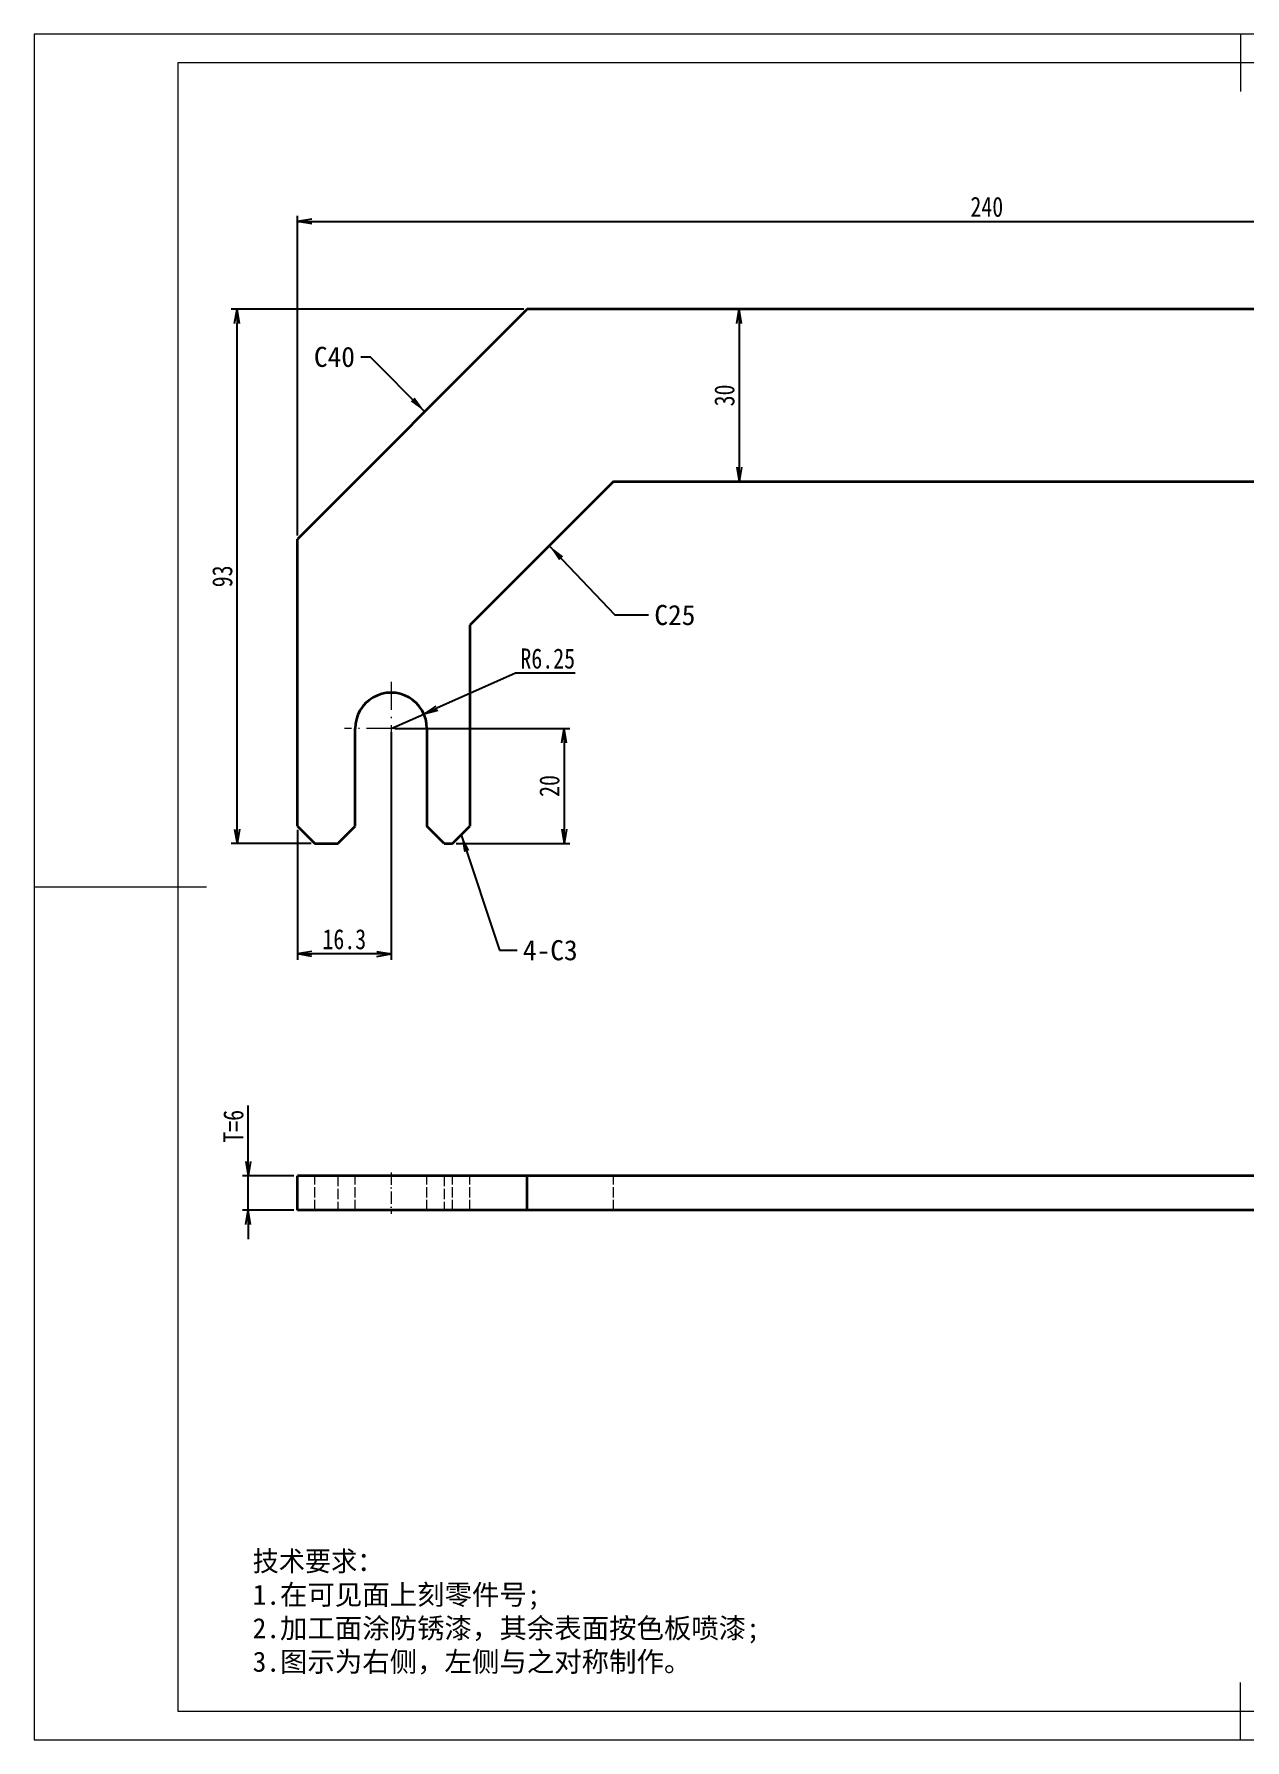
# Model space of a CAD drawing. Header units: millimetres. Extents: x -15766 to 80009, y -9701 to 15159.
# Drawn here: x -11054.6 to -10843.8, y 6744.8 to 7041.8 of the extents above; entities that cross this region are included whole.
import ezdxf

# ---------------------------------------------------------------- set-up
doc = ezdxf.new("R2010")
doc.units = ezdxf.units.MM
for name, pattern in [('AM_ISO08W050x2', [9, 6, -0.75, 1.5, -0.75]), ('DASHDOT', [18.5, 12, -3, 0.5, -3]), ('DASHED', [15, 12, -3]), ('HIDDEN-HOKUTO_1', [2, 1, -1])]:
    doc.linetypes.add(name, pattern=pattern)
doc.layers.get('DEFPOINTS').update_dxf_attribs({"lineweight": 18})
for name, color, linetype, lineweight in [('AM_HID', 1, 'HIDDEN-HOKUTO_1', 18), ('AM_VIS', 7, 'Continuous', 18), ('CDRAFT0', 7, 'Continuous', 18), ('CENTER', 2, 'AM_ISO08W050x2', 15), ('title_frame', 7, 'Continuous', 18), ('word_dim', 9, 'Continuous', 18), ('粗实线层_1', 7, 'Continuous', 15)]:
    doc.layers.add(name, color=color, linetype=linetype, lineweight=lineweight)
doc.styles.add('DIM', font='', dxfattribs={"width": 0.8})
doc.styles.get('DIM').set_extended_font_data('NSimSun')
doc.dimstyles.new('1-1', dxfattribs={"dimtxt": 3.5, "dimasz": 3, "dimexe": 1, "dimexo": 0, "dimgap": 1, "dimtad": 1, "dimdsep": 46, "dimtxsty": 'DIM', "dimblk": '_CAXARROW', "dimcen": 0, "dimdle": 6, "dimclrd": 256, "dimclre": 256, "dimclrt": 3, "dimazin": 2, "dimtfac": 0.707107, "dimtmove": 0, "dimatfit": 3, "dimfxl": 0, "dimfrac": 2, "dimtolj": 1, "dimarcsym": 0})
doc.dimstyles.new('1-1$0', dxfattribs={"dimtxt": 3.5, "dimasz": 2.5, "dimexe": 1, "dimexo": 0.625, "dimgap": 0.8, "dimtad": 1, "dimdsep": 46, "dimtxsty": 'DIM', "dimblk": 'OPEN', "dimcen": 0, "dimdle": 5, "dimclrd": 256, "dimclre": 256, "dimclrt": 3, "dimazin": 3, "dimtfac": 0.5, "dimtmove": 0, "dimatfit": 3, "dimldrblk": 'OPEN', "dimfxl": 0, "dimtolj": 1, "dimarcsym": 0})
doc.dimstyles.new('1-1$4', dxfattribs={"dimtxt": 3.5, "dimasz": 2.5, "dimexe": 1, "dimexo": 0.625, "dimgap": 0.8, "dimtad": 1, "dimtih": 1, "dimtoh": 1, "dimzin": 12, "dimdsep": 46, "dimtxsty": 'DIM', "dimblk": 'OPEN', "dimcen": 0, "dimdle": 5, "dimclrd": 256, "dimclre": 256, "dimclrt": 3, "dimazin": 3, "dimtfac": 0.5, "dimtmove": 0, "dimatfit": 3, "dimldrblk": 'OPEN', "dimfxl": 0, "dimtolj": 1, "dimarcsym": 0})

# ---------------------------------------------------------------- blocks, each defined once
blk = doc.blocks.new('*X1251')
at = {"layer": 'CDRAFT0'}
for p, q in [((420, 297), (0, 297)), ((0, 297), (0, 0)), ((420, 0), (420, 297)), ((0, 0), (420, 0))]:
    blk.add_line(p, q, dxfattribs=at)
at = {"layer": '粗实线层_1'}
for p, q in [((210, 297), (210, 287)), ((415, 292), (25, 292)), ((25, 292), (25, 5)), ((415, 5), (415, 292)), ((0, 148.5), (30, 148.5)), ((420, 148.5), (410, 148.5)), ((210, 0), (210, 10)), ((25, 5), (415, 5))]:
    blk.add_line(p, q, dxfattribs=at)
blk = doc.blocks.new('_OPEN')
at = {"color": 0, "linetype": 'ByBlock', "lineweight": -2}
for p, q in [((-1, 0.166667), (0, 0)), ((-1, -0.166667), (0, 0)), ((0, 0), (-1, 0))]:
    blk.add_line(p, q, dxfattribs=at)
blk = doc.blocks.new('*D1289')
at = {"layer": 'DEFPOINTS', "color": 0, "transparency": 16777216}
for p in [(-10992.46, 6920.88), (-10981.74, 6900.88), (-10962.32, 6900.88)]:
    blk.add_point(p, dxfattribs=at)
at = {"layer": 'word_dim', "linetype": 'Continuous', "lineweight": -2, "transparency": 16777216}
for p, q in [((-10991.83, 6920.88), (-10961.32, 6920.88)), ((-10962.32, 6918.38), (-10962.32, 6903.38)), ((-10981.12, 6900.88), (-10961.32, 6900.88))]:
    blk.add_line(p, q, dxfattribs=at)
at = {"layer": 'word_dim', "lineweight": -2, "transparency": 16777216, "xscale": 2.5, "yscale": 2.5, "zscale": 2.5}
for p, rotation in [((-10962.32, 6920.88), 90), ((-10962.32, 6900.88), 270)]:
    blk.add_blockref('_OPEN', p, dxfattribs=dict(at, rotation=rotation))
at = {"layer": 'word_dim', "color": 3, "transparency": 16777216, "insert": (-10964.87, 6910.88), "char_height": 3.5, "attachment_point": 5, "rotation": 90, "style": 'DIM'}
blk.add_mtext('\\A1;20', dxfattribs=at)
blk = doc.blocks.new('*D1290')
at = {"layer": 'DEFPOINTS', "color": 0, "transparency": 16777216}
for p in [(-11019.27, 6993.88), (-10968.74, 6993.88), (-11005.74, 6900.88)]:
    blk.add_point(p, dxfattribs=at)
at = {"layer": 'word_dim', "linetype": 'Continuous', "lineweight": -2, "transparency": 16777216}
for p, q in [((-10969.37, 6993.88), (-11020.27, 6993.88)), ((-11019.27, 6903.38), (-11019.27, 6991.38)), ((-11006.37, 6900.88), (-11020.27, 6900.88))]:
    blk.add_line(p, q, dxfattribs=at)
at = {"layer": 'word_dim', "lineweight": -2, "transparency": 16777216, "xscale": 2.5, "yscale": 2.5, "zscale": 2.5}
for p, rotation in [((-11019.27, 6993.88), 90), ((-11019.27, 6900.88), 270)]:
    blk.add_blockref('_OPEN', p, dxfattribs=dict(at, rotation=rotation))
at = {"layer": 'word_dim', "color": 3, "transparency": 16777216, "insert": (-11021.82, 6947.38), "char_height": 3.5, "attachment_point": 5, "rotation": 90, "style": 'DIM'}
blk.add_mtext('\\A1;93', dxfattribs=at)
blk = doc.blocks.new('*D1291')
at = {"layer": 'DEFPOINTS', "color": 0, "transparency": 16777216}
for p in [(-10992.46, 6920.88), (-11008.74, 6903.88), (-11008.74, 6881.63)]:
    blk.add_point(p, dxfattribs=at)
at = {"layer": 'word_dim', "linetype": 'Continuous', "lineweight": -2, "transparency": 16777216}
for p, q in [((-10992.46, 6920.25), (-10992.46, 6880.63)), ((-11008.74, 6903.25), (-11008.74, 6880.63)), ((-10994.96, 6881.63), (-11006.24, 6881.63))]:
    blk.add_line(p, q, dxfattribs=at)
at = {"layer": 'word_dim', "lineweight": -2, "transparency": 16777216, "xscale": 2.5, "yscale": 2.5, "zscale": 2.5, "rotation": 180}
blk.add_blockref('_OPEN', (-11008.74, 6881.63), dxfattribs=at)
at = {"layer": 'word_dim', "lineweight": -2, "transparency": 16777216, "xscale": 2.5, "yscale": 2.5, "zscale": 2.5}
blk.add_blockref('_OPEN', (-10992.46, 6881.63), dxfattribs=at)
at = {"layer": 'word_dim', "color": 3, "transparency": 16777216, "insert": (-11000.6, 6884.18), "char_height": 3.5, "attachment_point": 5, "style": 'DIM'}
blk.add_mtext('\\A1;16.3', dxfattribs=at)
blk = doc.blocks.new('*D1292')
at = {"layer": 'DEFPOINTS', "color": 0, "transparency": 16777216}
for p in [(-10932.98, 6993.88), (-10932.98, 6963.88), (-10931.85, 6963.88)]:
    blk.add_point(p, dxfattribs=at)
at = {"layer": 'word_dim', "linetype": 'Continuous', "lineweight": -2, "transparency": 16777216}
for p, q in [((-10932.36, 6993.88), (-10930.85, 6993.88)), ((-10931.85, 6991.38), (-10931.85, 6966.38)), ((-10932.36, 6963.88), (-10930.85, 6963.88))]:
    blk.add_line(p, q, dxfattribs=at)
at = {"layer": 'word_dim', "lineweight": -2, "transparency": 16777216, "xscale": 2.5, "yscale": 2.5, "zscale": 2.5}
for p, rotation in [((-10931.85, 6993.88), 90), ((-10931.85, 6963.88), 270)]:
    blk.add_blockref('_OPEN', p, dxfattribs=dict(at, rotation=rotation))
at = {"layer": 'word_dim', "color": 3, "transparency": 16777216, "insert": (-10934.4, 6978.88), "char_height": 3.5, "attachment_point": 5, "rotation": 90, "style": 'DIM'}
blk.add_mtext('\\A1;30', dxfattribs=at)
blk = doc.blocks.new('*D1293')
at = {"layer": 'DEFPOINTS', "color": 0, "transparency": 16777216}
for p in [(-10768.74, 7009.15), (-10768.74, 6978.88), (-11008.74, 6953.88)]:
    blk.add_point(p, dxfattribs=at)
at = {"layer": 'word_dim', "linetype": 'Continuous', "lineweight": -2, "transparency": 16777216}
for p, q in [((-11008.74, 6954.5), (-11008.74, 7010.15)), ((-10768.74, 6979.5), (-10768.74, 7010.15)), ((-11006.24, 7009.15), (-10771.24, 7009.15))]:
    blk.add_line(p, q, dxfattribs=at)
at = {"layer": 'word_dim', "lineweight": -2, "transparency": 16777216, "xscale": 2.5, "yscale": 2.5, "zscale": 2.5, "rotation": 180}
blk.add_blockref('_OPEN', (-11008.74, 7009.15), dxfattribs=at)
at = {"layer": 'word_dim', "lineweight": -2, "transparency": 16777216, "xscale": 2.5, "yscale": 2.5, "zscale": 2.5}
blk.add_blockref('_OPEN', (-10768.74, 7009.15), dxfattribs=at)
at = {"layer": 'word_dim', "color": 3, "transparency": 16777216, "insert": (-10888.74, 7011.7), "char_height": 3.5, "attachment_point": 5, "style": 'DIM'}
blk.add_mtext('\\A1;240', dxfattribs=at)
blk = doc.blocks.new('*D1295')
at = {"layer": 'DEFPOINTS', "color": 0, "transparency": 16777216}
for p in [(-10986.75, 6923.41), (-10992.46, 6920.88)]:
    blk.add_point(p, dxfattribs=at)
at = {"layer": 'word_dim', "linetype": 'Continuous', "lineweight": -2, "transparency": 16777216}
for p, q in [((-10970.8, 6930.5), (-10984.46, 6924.43)), ((-10960.39, 6930.5), (-10970.8, 6930.5)), ((-10992.46, 6920.88), (-10986.75, 6923.41))]:
    blk.add_line(p, q, dxfattribs=at)
at = {"layer": 'word_dim', "lineweight": -2, "transparency": 16777216, "xscale": 2.5, "yscale": 2.5, "zscale": 2.5, "rotation": 203.9601921720323}
blk.add_blockref('_OPEN', (-10986.75, 6923.41), dxfattribs=at)
at = {"layer": 'word_dim', "color": 3, "transparency": 16777216, "insert": (-10965.18, 6933.05), "char_height": 3.5, "attachment_point": 5, "style": 'DIM'}
blk.add_mtext('\\A1;R6.25', dxfattribs=at)
blk = doc.blocks.new('_CAXARROW')
blk.add_hatch(color=0).paths.add_polyline_path([(0, 0), (-1, 0.125), (-1, -0.125)], flags=0)
blk = doc.blocks.new('*D1296')
at = {"layer": 'DEFPOINTS', "color": 0, "transparency": 16777216}
for p in [(-11017.34, 6843), (-11008.74, 6843), (-11008.74, 6837)]:
    blk.add_point(p, dxfattribs=at)
at = {"layer": 'word_dim', "linetype": 'Continuous', "lineweight": -2, "transparency": 16777216}
for p, q in [((-11017.34, 6845.5), (-11017.34, 6855.26)), ((-11009.37, 6843), (-11018.34, 6843)), ((-11017.34, 6837), (-11017.34, 6843)), ((-11009.37, 6837), (-11018.34, 6837)), ((-11017.34, 6834.5), (-11017.34, 6832))]:
    blk.add_line(p, q, dxfattribs=at)
at = {"layer": 'word_dim', "lineweight": -2, "transparency": 16777216, "xscale": 2.5, "yscale": 2.5, "zscale": 2.5}
for p, rotation in [((-11017.34, 6843), 270), ((-11017.34, 6837), 90)]:
    blk.add_blockref('_OPEN', p, dxfattribs=dict(at, rotation=rotation))
at = {"layer": 'word_dim', "color": 3, "transparency": 16777216, "insert": (-11019.89, 6851.63), "char_height": 3.5, "attachment_point": 5, "rotation": 90, "style": 'DIM'}
blk.add_mtext('\\A1;T=6', dxfattribs=at)

msp = doc.modelspace()

# ---------------------------------------------------------------- linework, layer by layer
at = {"layer": 'AM_HID', "color": 1, "linetype": 'DASHED', "lineweight": 13, "ltscale": 0.15}
for p, q in [((-11005.74099, 6836.99948), (-11005.74099, 6842.99948)), ((-11001.70778, 6842.99948), (-11001.70778, 6836.99948)), ((-10998.70778, 6836.99948), (-10998.70778, 6842.99948)), ((-10986.20778, 6836.99936), (-10986.20778, 6842.99936)), ((-10983.20778, 6842.99936), (-10983.20778, 6836.99936)), ((-10981.74099, 6836.99936), (-10981.74099, 6842.99936)), ((-10978.74099, 6836.99936), (-10978.74099, 6842.99936)), ((-10953.74099, 6836.99924), (-10953.74099, 6842.99924))]:
    msp.add_line(p, q, dxfattribs=at)
at = {"layer": 'AM_VIS', "color": 7, "lineweight": 35}
for p, q in [((-10968.74099, 6993.87516), (-11008.74099, 6953.87516)), ((-10783.74099, 6993.87516), (-10968.74099, 6993.87516)), ((-10953.74099, 6963.87516), (-10978.74099, 6938.87516)), ((-10953.74099, 6963.87516), (-10798.74099, 6963.87516)), ((-11008.74099, 6903.87516), (-11008.74099, 6953.87516)), ((-10978.74099, 6938.87516), (-10978.74099, 6903.87516)), ((-10968.74099, 6842.99924), (-11008.74099, 6842.99948)), ((-10783.74099, 6842.99863), (-10968.74099, 6842.99924)), ((-10968.74099, 6836.99924), (-11008.74099, 6836.99948)), ((-10783.74099, 6836.99863), (-10968.74099, 6836.99924))]:
    msp.add_line(p, q, dxfattribs=at)
at = {"layer": 'AM_VIS', "color": 7, "lineweight": 35, "ltscale": 0.425}
for p, q in [((-10998.70778, 6903.87516), (-10998.70778, 6920.87516)), ((-10986.20778, 6920.87516), (-10986.20778, 6903.87516))]:
    msp.add_line(p, q, dxfattribs=at)
at = {"layer": 'AM_VIS', "color": 7, "lineweight": 35, "ltscale": 0.106066}
for p, q in [((-11008.74099, 6903.87516), (-11005.74099, 6900.87516)), ((-11001.70778, 6900.87516), (-10998.70778, 6903.87516)), ((-10983.20778, 6900.87516), (-10986.20778, 6903.87516)), ((-10981.74099, 6900.87516), (-10978.74099, 6903.87516))]:
    msp.add_line(p, q, dxfattribs=at)
at = {"layer": 'AM_VIS', "color": 7, "lineweight": 35, "ltscale": 0.10083}
msp.add_line((-11005.74099, 6900.87516), (-11001.70778, 6900.87516), dxfattribs=at)
at = {"layer": 'AM_VIS', "color": 7, "lineweight": 35, "ltscale": 0.03667}
msp.add_line((-10983.20778, 6900.87516), (-10981.74099, 6900.87516), dxfattribs=at)
at = {"layer": 'AM_VIS', "color": 7, "lineweight": 35, "ltscale": 0.15}
for p, q in [((-11008.74099, 6836.99948), (-11008.74099, 6842.99948)), ((-10968.74099, 6836.99924), (-10968.74099, 6842.99924))]:
    msp.add_line(p, q, dxfattribs=at)
at = {"layer": 'AM_VIS', "color": 7, "lineweight": 35}
msp.add_arc((-10992.45778, 6920.87516), 6.25, 0.0000048, 180.0000087, dxfattribs=at)
at = {"layer": 'CENTER', "color": 2, "linetype": 'DASHDOT', "lineweight": 13, "ltscale": 0.40625}
for p, q in [((-10992.45778, 6929.00016), (-10992.45778, 6912.75016)), ((-10984.33278, 6920.87516), (-11000.58278, 6920.87516))]:
    msp.add_line(p, q, dxfattribs=at)
at = {"layer": 'CENTER', "color": 2, "linetype": 'DASHDOT', "lineweight": 13, "ltscale": 0.180014}
msp.add_line((-10992.45778, 6843.59946), (-10992.45778, 6836.3989), dxfattribs=at)

# ---------------------------------------------------------------- block references
at = {"layer": 'title_frame'}
msp.add_blockref('*X1251', (-11054.59989, 6744.79172), dxfattribs=at)

# ---------------------------------------------------------------- texts
at = {"layer": 'word_dim', "color": 3, "char_height": 3.5, "width": 6}
for s, insert, attachment_point in [('\\A1;C40', (-10998.74329, 6983.7922), 9), ('\\A1;C25', (-10946.61505, 6942.40352), 1), ('\\A1;4-C3', (-10969.49535, 6884.03746), 1)]:
    msp.add_mtext(s, dxfattribs=dict(at, insert=insert, attachment_point=attachment_point))
at = {"layer": 'word_dim', "linetype": 'Continuous', "ltscale": 4, "insert": (-11016.5526, 6777.66332), "char_height": 3.5, "width": 139.6035818, "attachment_point": 1}
msp.add_mtext('{\\C3;技术要求：\\P\\fNSimSun|b0|i0|c134|p49;1\\fSimSun|b0|i0|c134|p49;.在可见面上刻零件号;\\P2.加工面涂防锈漆，其余表面按色板喷漆;\\P\\fNSimSun|b0|i0|c134|p49;3.图示为右侧，左侧与之对称制作。}', dxfattribs=at)

# ---------------------------------------------------------------- dimensions: what is measured, and where the dimension line sits
at = {"layer": 'word_dim', "color": 3, "true_color": 0x00ff00}
dim = msp.add_linear_dim(base=(-10768.74099, 7009.15479), p1=(-11008.74099, 6953.87516), p2=(-10768.74099, 6978.87516), dimstyle='1-1$0', dxfattribs=at)
dim.commit()
dim.dimension.update_dxf_attribs({"geometry": '*D1293', "text_midpoint": (-10888.74099, 7011.70479)})
for base, p1, p2, picture, middle in [((-11019.27421, 6993.87516), (-11005.74099, 6900.87516), (-10968.74099, 6993.87516), '*D1290', (-11021.82421, 6947.37516)), ((-10931.85093, 6963.87516), (-10932.98149, 6993.87516), (-10932.98149, 6963.87516), '*D1292', (-10934.40093, 6978.87516)), ((-10962.31535, 6900.87516), (-10992.45778, 6920.87516), (-10981.74099, 6900.87516), '*D1289', (-10964.86535, 6910.87516))]:
    dim = msp.add_linear_dim(base=base, p1=p1, p2=p2, angle=90, dimstyle='1-1$0', dxfattribs=at)
    dim.commit()
    dim.dimension.update_dxf_attribs({"geometry": picture, "text_midpoint": middle})
dim = msp.add_radius_dim(center=(-10992.45778, 6920.87516), mpoint=(-10986.74636, 6923.4133), dimstyle='1-1$4', dxfattribs=at)
dim.commit()
dim.dimension.update_dxf_attribs({"geometry": '*D1295', "text_midpoint": (-10965.18146, 6930.5001), "dimtype": 164})
dim = msp.add_linear_dim(base=(-11008.74099, 6881.63315), p1=(-10992.45778, 6920.87516), p2=(-11008.74099, 6903.87516), dimstyle='1-1$0', override={"dimdec": 1}, dxfattribs=at)
dim.commit()
dim.dimension.update_dxf_attribs({"geometry": '*D1291', "text_midpoint": (-11000.59939, 6884.18315)})
dim = msp.add_linear_dim(base=(-11017.33841, 6842.99948), p1=(-11008.74099, 6836.99948), p2=(-11008.74095, 6842.99948), angle=90, dimstyle='1-1$0', override={"dimpost": 'T=<>'}, dxfattribs=at)
dim.commit()
dim.dimension.update_dxf_attribs({"geometry": '*D1296', "text_midpoint": (-11019.88841, 6851.63059)})

# ---------------------------------------------------------------- leaders
at = {"layer": 'word_dim', "color": 3, "true_color": 0x00ff00, "annotation_type": 0, "has_hookline": 1}
for points, hookline_direction, text_width in [([(-10986.56441, 6976.05174), (-10996.06137, 6985.5422), (-10997.74329, 6985.5422)], 1, 8.75), ([(-10964.90862, 6952.70753), (-10953.50166, 6940.65352), (-10947.61505, 6940.65352)], 0, 9.33333), ([(-10980.24099, 6902.37516), (-10973.5567, 6882.28746), (-10970.49535, 6882.28746)], 0, 12.83333)]:
    msp.add_leader(points, dimstyle='1-1', override={"dimgap": 1, "dimtad": 0}, dxfattribs=dict(at, hookline_direction=hookline_direction, text_width=text_width))

doc.saveas('drawing.dxf')
